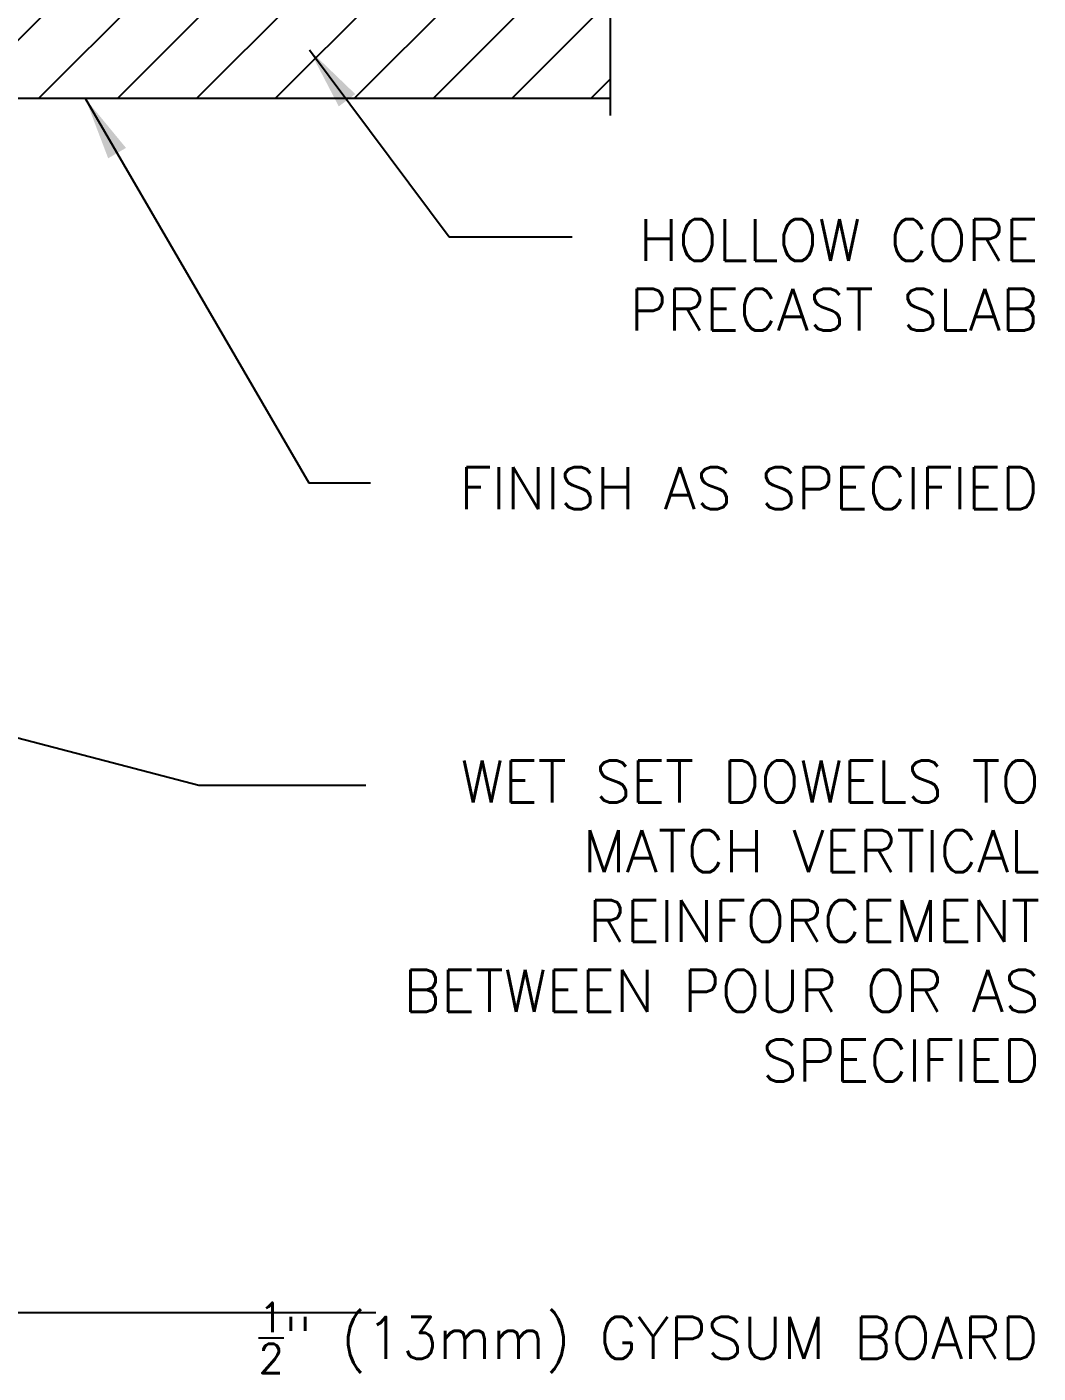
# Model space of a CAD drawing. Header units: inches. Extents: x 220.7 to 277.5, y 95 to 165.4.
# Drawn here: x 259.36 to 277.49, y 125 to 149.13 of the extents above; entities that cross this region are included whole.
import ezdxf

# ---------------------------------------------------------------- set-up
doc = ezdxf.new("R2010")
doc.units = ezdxf.units.IN
doc.header["$LTSCALE"] = 0.5
doc.header["$MEASUREMENT"] = 0
for name, color, linetype in [('HATCH', 12, 'Continuous'), ('line25', 2, 'Continuous'), ('LINE9', 9, 'Continuous'), ('TEXT', 4, 'Continuous')]:
    doc.layers.add(name, color=color, linetype=linetype)
doc.styles.add('DIM', font='romans.shx', dxfattribs={"width": 0.7})
doc.styles.add('ROMANS', font='romans.shx', dxfattribs={"height": 0.75})
doc.dimstyles.new('ext_12', dxfattribs={"dimscale": 12, "dimtxt": 0.09375, "dimasz": 0.09375, "dimexe": 0.09375, "dimexo": 0.0625, "dimgap": 0.0625, "dimtad": 1, "dimdec": 1, "dimzin": 3, "dimdsep": 46, "dimlunit": 4, "dimtxsty": 'DIM', "dimcen": 0.09, "dimdle": 0.09375, "dimclrt": 4, "dimadec": 0, "dimazin": 0, "dimtfac": 1, "dimtdec": 1, "dimtmove": 2, "dimatfit": 3, "dimfxl": 1, "dimfrac": 2, "dimtolj": 1, "dimtzin": 0, "dimarcsym": 0})

msp = doc.modelspace()

# ---------------------------------------------------------------- hatches: boundary and pattern name
at = {"layer": 'HATCH'}
h = msp.add_hatch(dxfattribs=at)
h.set_pattern_fill('ANSI31', color=256, scale=8, style=0)
h.paths.add_polyline_path([(269.816, 149.647, -0.661566), (269.82, 154.158), (269.82, 155.852), (255.776, 155.852), (255.776, 154.352, -2.637096), (253.344, 152.197), (250.32, 151.88), (250.082, 148.476, 1.000073), (250.082, 147.851), (269.813, 147.852)])
h.paths.add_polyline_path([(260.826, 151.902, -1), (265.727, 151.902, -1)], flags=16)

# ---------------------------------------------------------------- linework, layer by layer
at = {"layer": 'line25'}
msp.add_line((250.082, 147.851), (269.813, 147.852), dxfattribs=at)
at = {"layer": 'LINE9'}
msp.add_lwpolyline([(269.82, 157.596), (269.82, 153.852), (268.82, 152.852), (269.82, 152.852), (270.82, 152.852), (269.82, 151.852), (269.812, 147.539)], dxfattribs=at)

# ---------------------------------------------------------------- texts
at = {"layer": 'TEXT', "char_height": 0.75, "attachment_point": 6, "style": 'ROMANS'}
for s, insert, width in [('\\A1;HOLLOW CORE PRECAST SLAB', (277.494, 144.686), 10.94608), ('\\A1;FINISH AS SPECIFIED', (277.494, 140.863), 12.93148), ('WET SET DOWELS TO MATCH VERTICAL REINFORCEMENT BETWEEN POUR OR AS SPECIFIED', (277.517, 133.106), 12.95276), ('\\A1;{\\H0.7x;\\S1/2;}" (13mm) GYPSUM BOARD', (277.494, 125.635), 13.59481)]:
    msp.add_mtext(s, dxfattribs=dict(at, insert=insert, width=width))

# ---------------------------------------------------------------- leaders
at = {"layer": 'TEXT'}
for points in [[(264.423, 148.716), (266.928, 145.366), (269.135, 145.366)], [(260.409, 147.84), (264.414, 140.957), (265.518, 140.957)], [(245.377, 139.996), (262.441, 135.541), (265.432, 135.541)]]:
    msp.add_leader(points, dimstyle='ext_12', override={"dimgap": 0.0625, "dimtad": 0}, dxfattribs=at)
msp.add_leader([(257.327, 126.09), (265.613, 126.09)], dimstyle='ext_12', dxfattribs=at)

doc.saveas('drawing.dxf')
